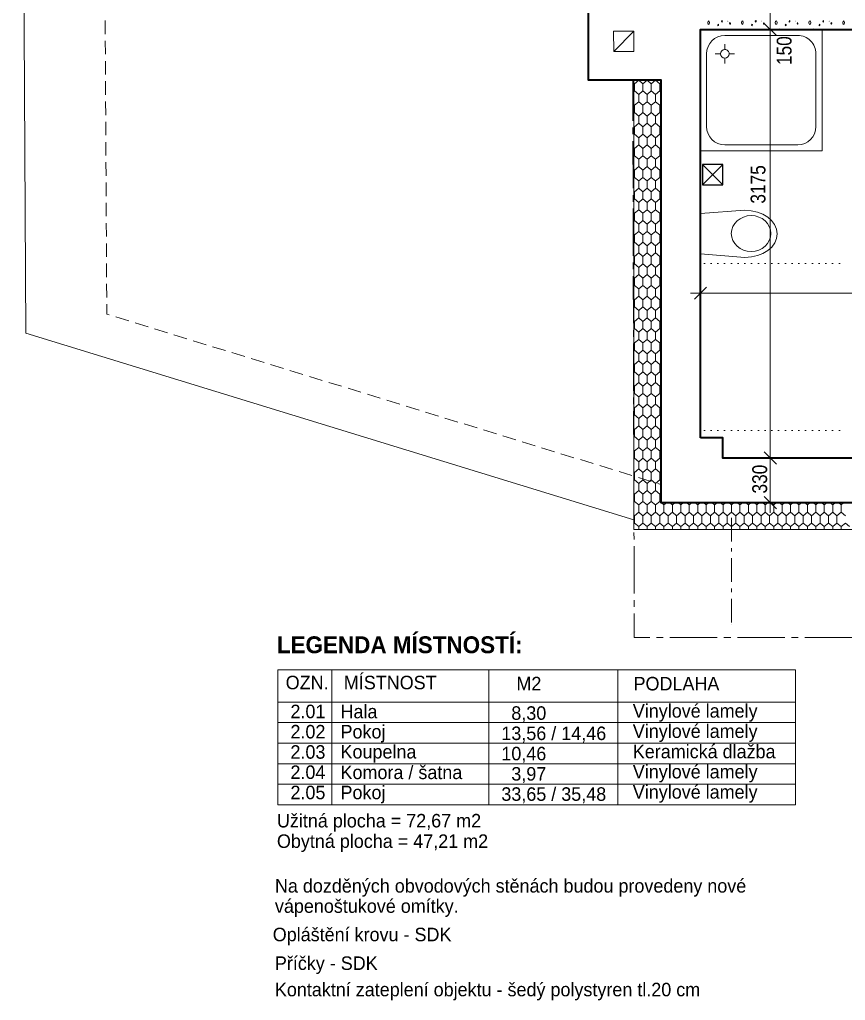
# Model space of a CAD drawing. Header units: millimetres. Extents: x 214.1 to 310.4, y 372.3 to 401.
# Drawn here: x 246.29 to 251.11, y 390.37 to 396.09 of the extents above; entities that cross this region are included whole.
import ezdxf

# ---------------------------------------------------------------- set-up
doc = ezdxf.new("R2010")
doc.units = ezdxf.units.MM
for name, color, linetype in [('PDF1_Hlavni kresba_1', 7, 'Continuous'), ('PDF1_KOMINY', 7, 'Continuous'), ('PDF1_Konstrukce_nad', 7, 'Continuous'), ('PDF1_Krokve', 7, 'Continuous'), ('PDF1_KTZ_zatepleni', 7, 'Continuous'), ('PDF1_Kóty 1$100', 7, 'Continuous'), ('PDF1_Legenda_mistnosti', 7, 'Continuous'), ('PDF1_Obecne06_TLUSTA', 7, 'Continuous'), ('PDF1_Sanita', 7, 'Continuous'), ('PDF1_Sloupky', 7, 'Continuous'), ('PDF1_STŘECHA', 7, 'Continuous'), ('PDF1_Šrafy', 7, 'Continuous')]:
    doc.layers.add(name, color=color, linetype=linetype)
doc.styles.add('PDF Arial', font='')
doc.styles.add('PDF Arial Bold', font='')
doc.styles.get('PDF Arial').set_extended_font_data('Arial')
doc.styles.get('PDF Arial Bold').set_extended_font_data('Arial', bold=True)

msp = doc.modelspace()

# ---------------------------------------------------------------- linework, layer by layer
at = {"layer": 'PDF1_Hlavni kresba_1', "lineweight": 13}
for points in [[(250.0257, 395.7356), (249.6084, 395.7356), (249.6084, 396.1832), (250.0244, 396.1832)], [(246.7919, 396.0023), (246.7914, 396.081)], [(246.7925, 395.8842), (246.7921, 395.9629)], [(246.7931, 395.7661), (246.7927, 395.8448)], [(246.7938, 395.648), (246.7934, 395.7267)], [(250.0328, 393.2698), (250.0328, 395.7356)], [(246.7944, 395.5299), (246.794, 395.6086)], [(246.7951, 395.4118), (246.7946, 395.4905)], [(246.7957, 395.2936), (246.7953, 395.3724)], [(246.7963, 395.1755), (246.7959, 395.2543)], [(246.797, 395.0574), (246.7966, 395.1362)], [(246.7976, 394.9393), (246.7972, 395.0181)], [(246.7983, 394.8212), (246.7978, 394.9)], [(246.7989, 394.7031), (246.7985, 394.7818)], [(246.7996, 394.585), (246.7991, 394.6637)], [(246.8002, 394.4669), (246.7998, 394.5456)], [(246.8007, 394.3688), (246.8004, 394.4275)], [(246.8156, 394.3642), (246.8007, 394.3688), (246.8007, 394.3688)], [(246.8007, 394.3688), (246.8007, 394.3688)], [(246.8533, 394.3526), (246.9285, 394.3295)], [(246.9662, 394.3179), (247.0414, 394.2948)], [(247.0791, 394.2833), (247.1544, 394.2601)], [(247.192, 394.2486), (247.2673, 394.2255)], [(247.3049, 394.2139), (247.3802, 394.1908)], [(247.4178, 394.1792), (247.4931, 394.1561)], [(247.5307, 394.1445), (247.606, 394.1214)], [(247.6436, 394.1099), (247.7189, 394.0867)], [(247.7565, 394.0752), (247.8318, 394.0521)], [(247.8694, 394.0405), (247.9447, 394.0174)], [(247.9823, 394.0058), (248.0576, 393.9827)], [(248.0952, 393.9711), (248.1705, 393.948)], [(248.2081, 393.9364), (248.2834, 393.9133)], [(248.321, 393.9018), (248.3963, 393.8786)], [(248.4339, 393.8671), (248.5092, 393.844)], [(248.5468, 393.8324), (248.6221, 393.8093)], [(248.6597, 393.7977), (248.735, 393.7746)], [(248.7726, 393.763), (248.8479, 393.7399)], [(248.8855, 393.7284), (248.9608, 393.7052)], [(248.9984, 393.6937), (249.0737, 393.6705)], [(249.1113, 393.659), (249.1866, 393.6359)], [(249.2242, 393.6243), (249.2995, 393.6012)], [(249.3372, 393.5896), (249.4124, 393.5665)], [(249.4501, 393.5549), (249.5253, 393.5318)], [(249.563, 393.5203), (249.6382, 393.4971)], [(249.6759, 393.4856), (249.7511, 393.4625)], [(249.7888, 393.4509), (249.864, 393.4278)], [(249.9017, 393.4162), (249.9769, 393.3931)], [(250.0146, 393.3815), (250.0325, 393.376), (250.0325, 393.376)], [(258.9029, 393.2698), (250.0328, 393.2698)]]:
    msp.add_lwpolyline(points, dxfattribs=at)
at = {"layer": 'PDF1_KOMINY', "lineweight": 13}
msp.add_lwpolyline([(249.8756, 395.9005), (249.7575, 395.9002), (249.7575, 395.9002), (249.7572, 396.0183), (249.7572, 396.0183), (249.7572, 396.0183), (249.8753, 396.0186), (249.8753, 396.0186)], close=True, dxfattribs=at)
msp.add_lwpolyline([(249.7575, 395.9002), (249.7575, 395.9002), (249.8753, 396.0186)], dxfattribs=at)
at = {"layer": 'PDF1_Konstrukce_nad', "lineweight": 13}
for points in [[(250.264, 394.6636), (250.264, 394.6636)], [(250.2826, 394.6636), (250.2905, 394.6636)], [(250.322, 394.6636), (250.3298, 394.6636)], [(250.3613, 394.6636), (250.3692, 394.6636)], [(250.4007, 394.6636), (250.4086, 394.6636)], [(250.4401, 394.6636), (250.4479, 394.6636)], [(250.4794, 394.6636), (250.4873, 394.6636)], [(250.5188, 394.6636), (250.5267, 394.6636)], [(250.5582, 394.6636), (250.566, 394.6636)], [(250.5975, 394.6636), (250.6054, 394.6636)], [(250.6369, 394.6636), (250.6448, 394.6636)], [(250.6763, 394.6636), (250.6842, 394.6636)], [(250.7157, 394.6636), (250.7235, 394.6636)], [(250.755, 394.6636), (250.7629, 394.6636)], [(250.7944, 394.6636), (250.8023, 394.6636)], [(250.8338, 394.6636), (250.8416, 394.6636)], [(250.8731, 394.6636), (250.881, 394.6636)], [(250.9125, 394.6636), (250.9204, 394.6636)], [(250.9519, 394.6636), (250.9597, 394.6636)], [(250.9912, 394.6636), (250.9991, 394.6636)], [(251.0306, 394.6636), (251.0385, 394.6636)], [(251.07, 394.6636), (251.0779, 394.6636)], [(250.264, 393.6907), (250.264, 393.6907)], [(250.2826, 393.6907), (250.2905, 393.6907)], [(250.322, 393.6907), (250.3298, 393.6907)], [(250.3613, 393.6907), (250.3692, 393.6907)], [(250.4007, 393.6907), (250.4086, 393.6907)], [(250.4401, 393.6907), (250.4479, 393.6907)], [(250.4794, 393.6907), (250.4873, 393.6907)], [(250.5188, 393.6907), (250.5267, 393.6907)], [(250.5582, 393.6907), (250.566, 393.6907)], [(250.5975, 393.6907), (250.6054, 393.6907)], [(250.6369, 393.6907), (250.6448, 393.6907)], [(250.6763, 393.6907), (250.6842, 393.6907)], [(250.7157, 393.6907), (250.7235, 393.6907)], [(250.755, 393.6907), (250.7629, 393.6907)], [(250.7944, 393.6907), (250.8023, 393.6907)], [(250.8338, 393.6907), (250.8416, 393.6907)], [(250.8731, 393.6907), (250.881, 393.6907)], [(250.9125, 393.6907), (250.9204, 393.6907)], [(250.9519, 393.6907), (250.9597, 393.6907)], [(250.9912, 393.6907), (250.9991, 393.6907)], [(251.0306, 393.6907), (251.0385, 393.6907)], [(251.07, 393.6907), (251.0779, 393.6907)]]:
    msp.add_lwpolyline(points, dxfattribs=at)
at = {"layer": 'PDF1_Krokve', "lineweight": 13}
for points in [[(250.4443, 393.2698), (250.4443, 393.2698)], [(250.4443, 393.2209), (250.4443, 393.2406)], [(250.4443, 393.0438), (250.4443, 393.1815)], [(250.4443, 392.9847), (250.4443, 393.0044)], [(250.4443, 392.8075), (250.4443, 392.9453)], [(250.4443, 392.7485), (250.4443, 392.7682)], [(250.4443, 392.5713), (250.4443, 392.7091)], [(250.4443, 392.5611), (250.4443, 392.5611)]]:
    msp.add_lwpolyline(points, dxfattribs=at)
at = {"layer": 'PDF1_KTZ_zatepleni', "lineweight": 13}
msp.add_lwpolyline([(249.867, 399.8149), (259.0605, 399.8149), (259.0605, 393.1123), (249.8754, 393.1123), (249.8754, 395.7356)], dxfattribs=at)
at = {"layer": 'PDF1_Kóty 1$100', "lineweight": 13}
for points in [[(250.671, 399.7165), (250.671, 399.6574), (250.671, 399.4105), (250.671, 397.5854), (250.671, 396.6405), (250.671, 396.1474), (250.671, 396.0292), (250.671, 393.5297), (250.671, 393.5072), (250.671, 393.2698), (250.671, 393.2107)], [(250.73, 396.0292), (250.671, 396.0292), (250.6119, 396.0292)], [(250.7064, 395.9938), (250.6355, 396.0647)], [(250.2286, 394.4557), (250.2995, 394.5265)], [(250.264, 394.432), (250.264, 394.4911), (250.264, 394.5501)], [(250.264, 394.4911), (250.205, 394.4911)], [(250.264, 394.4911), (251.4479, 394.4911), (252.9727, 394.4911), (253.0908, 394.4911), (254.7352, 394.4911), (254.8533, 394.4911), (258.6197, 394.4911)], [(250.7064, 393.4943), (250.6355, 393.5652)], [(250.73, 393.5297), (250.671, 393.5297), (250.6119, 393.5297)], [(250.73, 393.2698), (250.671, 393.2698), (250.6119, 393.2698)], [(250.7064, 393.2344), (250.6355, 393.3052)]]:
    msp.add_lwpolyline(points, dxfattribs=at)
at = {"layer": 'PDF1_Legenda_mistnosti', "lineweight": 13}
msp.add_lwpolyline([(250.8173, 391.5081), (250.8173, 392.2955), (247.799, 392.2955), (247.799, 391.5081)], close=True, dxfattribs=at)
for points in [[(248.114, 392.2955), (248.114, 391.5081)], [(249.03, 392.2955), (249.03, 391.5081)], [(249.7817, 392.2955), (249.7817, 391.5081)], [(247.799, 392.1066), (250.8173, 392.1066)], [(247.799, 391.9869), (250.8173, 391.9869)], [(247.799, 391.8672), (250.8173, 391.8672)], [(247.799, 391.7475), (250.8173, 391.7475)], [(247.799, 391.6278), (250.8173, 391.6278)]]:
    msp.add_lwpolyline(points, dxfattribs=at)
at = {"layer": 'PDF1_Obecne06_TLUSTA', "lineweight": 35}
for points in [[(250.2607, 396.6405), (250.0244, 396.6405), (250.0244, 396.1832), (249.6084, 396.1832), (249.6084, 395.7356), (250.0328, 395.7356), (250.0328, 393.2698), (258.903, 393.2698), (258.903, 395.9998), (258.6197, 395.9998), (258.6197, 393.6635), (258.5127, 393.6635), (258.5127, 393.5297), (254.8533, 393.5297), (254.8533, 395.9193), (255.0976, 395.9193), (255.0976, 396.2581), (254.8533, 396.2581), (254.8533, 396.6592), (254.7352, 396.6592)], [(250.264, 396.0292), (250.264, 396.0292), (252.9729, 396.0292), (252.9729, 395.8521)], [(250.264, 393.6477), (250.264, 396.0292)], [(253.0908, 395.1237), (253.0908, 395.3009), (252.9727, 395.3009), (252.9727, 393.5297), (250.3943, 393.5297), (250.3943, 393.6477), (250.264, 393.6477)]]:
    msp.add_lwpolyline(points, dxfattribs=at)
at = {"layer": 'PDF1_Sanita', "lineweight": 13}
msp.add_lwpolyline([(250.9727, 396.0292), (250.264, 396.0292), (250.264, 395.3206), (250.9727, 395.3206)], close=True, dxfattribs=at)
for points in [[(250.831, 395.9938), (250.4058, 395.9938)], [(250.4058, 395.9127), (250.4058, 395.9442)], [(250.2995, 395.8875), (250.2995, 395.4623)], [(250.3806, 395.8875), (250.3491, 395.8875)], [(250.4058, 395.8623), (250.4058, 395.8308)], [(250.431, 395.8875), (250.4624, 395.8875)], [(250.4058, 395.356), (250.831, 395.356)], [(250.5224, 394.6994), (250.2642, 394.7204), (250.2639, 394.9566), (250.5221, 394.975)]]:
    msp.add_lwpolyline(points, dxfattribs=at)
msp.add_lwpolyline([(250.9373, 395.4623), (250.9373, 395.8875, 0.414214), (250.831, 395.9938)], format="xyb", dxfattribs=at)
msp.add_lwpolyline([(250.431, 395.8875, 0.414218), (250.4058, 395.9127, 0.414211), (250.3806, 395.8875, 0.414205), (250.4058, 395.8623, 0.414211)], format="xyb", close=True, dxfattribs=at)
for centre, radius, start, end in [((250.4058, 395.8875), 0.1063, 90, 180), ((250.4058, 395.4623), 0.1063, 180, 270), ((250.831, 395.4623), 0.1063, 270, 359.9998), ((250.5221, 394.8824), 0.0926, 90, 90.3002)]:
    msp.add_arc(centre, radius, start, end, dxfattribs=at)
for points in [[(250.5586, 394.9436), (250.495, 394.9435), (250.4435, 394.8965), (250.4436, 394.8387)], [(250.7112, 394.8375), (250.7111, 394.9136), (250.6264, 394.9752), (250.5221, 394.975)], [(250.6739, 394.839), (250.6738, 394.8968), (250.6222, 394.9436), (250.5586, 394.9436)], [(250.4436, 394.8387), (250.4437, 394.7809), (250.4953, 394.7341), (250.5589, 394.7342)], [(250.5224, 394.6994), (250.6268, 394.6996), (250.7113, 394.7614), (250.7112, 394.8375)], [(250.5589, 394.7342), (250.6225, 394.7343), (250.674, 394.7812), (250.6739, 394.839)]]:
    msp.add_open_spline(points, degree=3, dxfattribs=at)
at = {"layer": 'PDF1_Sloupky', "lineweight": 13}
for points in [[(250.3938, 395.2418), (250.2757, 395.1237)], [(250.3938, 395.1237), (250.2757, 395.2418)]]:
    msp.add_lwpolyline(points, dxfattribs=at)
at = {"layer": 'PDF1_Sloupky', "lineweight": 25}
msp.add_lwpolyline([(250.2757, 395.1237), (250.3938, 395.1237), (250.3938, 395.2418), (250.2757, 395.2418)], close=True, dxfattribs=at)
at = {"layer": 'PDF1_STŘECHA', "lineweight": 13}
for points in [[(249.8756, 393.1689), (246.3289, 394.2584), (246.2924, 400.9799), (250.3876, 400.9195)], [(249.8689, 395.4967), (249.8682, 395.7356), (249.8682, 395.7356)], [(249.8692, 395.4179), (249.869, 395.4573)], [(249.8701, 395.103), (249.8693, 395.3785)], [(249.8703, 395.0242), (249.8702, 395.0636)], [(249.8712, 394.7093), (249.8704, 394.9848)], [(249.8714, 394.6305), (249.8713, 394.6699)], [(249.8723, 394.3156), (249.8715, 394.5911)], [(249.8726, 394.2368), (249.8725, 394.2762)], [(249.8735, 393.9219), (249.8727, 394.1974)], [(249.8737, 393.8431), (249.8736, 393.8825)], [(249.8746, 393.5282), (249.8738, 393.8037)], [(249.8748, 393.4494), (249.8747, 393.4888)], [(249.8757, 393.1345), (249.875, 393.41)], [(249.876, 393.0557), (249.8759, 393.0951)], [(249.8769, 392.7408), (249.8761, 393.0163)], [(249.8771, 392.662), (249.877, 392.7014)], [(249.8776, 392.4824), (249.8776, 392.4824), (249.8772, 392.6227)], [(249.8776, 392.4824), (249.8776, 392.4824), (249.9676, 392.4824)], [(250.007, 392.4824), (250.0464, 392.4824)], [(250.0857, 392.4824), (250.3613, 392.4824)], [(250.4007, 392.4824), (250.4401, 392.4824)], [(250.4794, 392.4824), (250.755, 392.4824)], [(250.7944, 392.4824), (250.8338, 392.4824)], [(250.8731, 392.4824), (251.1487, 392.4824)]]:
    msp.add_lwpolyline(points, dxfattribs=at)
at = {"layer": 'PDF1_Šrafy', "lineweight": 13}
for points in [[(250.3132, 396.0787), (250.3077, 396.0771), (250.3057, 396.0669), (250.3093, 396.0582), (250.3146, 396.0602), (250.3166, 396.0704), (250.3132, 396.0787)], [(250.4386, 396.0665), (250.4359, 396.0692), (250.4337, 396.0649), (250.4351, 396.0594), (250.4382, 396.0602), (250.4386, 396.0665)], [(250.5101, 396.0787), (250.5046, 396.0771), (250.5026, 396.0669), (250.5061, 396.0582), (250.5115, 396.0602), (250.5134, 396.0704), (250.5101, 396.0787)], [(250.5884, 396.0791), (250.5857, 396.0818), (250.5835, 396.0775), (250.5849, 396.072), (250.5878, 396.0728), (250.5884, 396.0791)], [(250.6355, 396.0665), (250.6327, 396.0692), (250.6306, 396.0649), (250.6319, 396.0594), (250.6351, 396.0602), (250.6355, 396.0665)], [(250.7069, 396.0787), (250.7014, 396.0771), (250.6994, 396.0669), (250.703, 396.0582), (250.7083, 396.0602), (250.7103, 396.0704), (250.7069, 396.0787)], [(250.7853, 396.0791), (250.7825, 396.0818), (250.7804, 396.0775), (250.7817, 396.072), (250.7847, 396.0728), (250.7853, 396.0791)], [(250.8323, 396.0665), (250.8296, 396.0692), (250.8274, 396.0649), (250.8288, 396.0594), (250.8319, 396.0602), (250.8323, 396.0665)], [(250.9038, 396.0787), (250.8983, 396.0771), (250.8963, 396.0669), (250.8998, 396.0582), (250.9052, 396.0602), (250.9071, 396.0704), (250.9038, 396.0787)], [(250.9821, 396.0791), (250.9794, 396.0818), (250.9772, 396.0775), (250.9786, 396.072), (250.9815, 396.0728), (250.9821, 396.0791)], [(251.0292, 396.0665), (251.0264, 396.0692), (251.0243, 396.0649), (251.0256, 396.0594), (251.0288, 396.0602), (251.0292, 396.0665)], [(251.1006, 396.0787), (251.0951, 396.0771), (251.0932, 396.0669), (251.0967, 396.0582), (251.102, 396.0602), (251.104, 396.0704), (251.1006, 396.0787)], [(250.3693, 396.0574), (250.3666, 396.0606), (250.3644, 396.0562), (250.3658, 396.0507), (250.3689, 396.0515), (250.3693, 396.0574)], [(250.5662, 396.0574), (250.5634, 396.0606), (250.5613, 396.0562), (250.5626, 396.0507), (250.5658, 396.0515), (250.5662, 396.0574)], [(250.763, 396.0574), (250.7603, 396.0606), (250.7581, 396.0562), (250.7595, 396.0507), (250.7626, 396.0515), (250.763, 396.0574)], [(250.9599, 396.0574), (250.9571, 396.0606), (250.955, 396.0562), (250.9563, 396.0507), (250.9595, 396.0515), (250.9599, 396.0574)]]:
    msp.add_lwpolyline(points, close=True, dxfattribs=at)
for points in [[(250.3916, 396.0791), (250.3888, 396.0818), (250.3867, 396.0775), (250.388, 396.072), (250.391, 396.0728)], [(250.391, 396.0728), (250.3916, 396.0791)], [(250.3339, 396.0292), (250.3313, 396.0318), (250.33, 396.0292)], [(250.4575, 396.0292), (250.4573, 396.0295), (250.4572, 396.0292)], [(250.5308, 396.0292), (250.5282, 396.0318), (250.5269, 396.0292)], [(250.6544, 396.0292), (250.6542, 396.0295), (250.6541, 396.0292)], [(250.7276, 396.0292), (250.725, 396.0318), (250.7237, 396.0292)], [(250.8512, 396.0292), (250.851, 396.0295), (250.8509, 396.0292)], [(250.9245, 396.0292), (250.9219, 396.0318), (250.9206, 396.0292)], [(251.0481, 396.0292), (251.0479, 396.0295), (251.0478, 396.0292)], [(249.8754, 395.7154), (249.8786, 395.7127), (249.9032, 395.7336), (249.9032, 395.7356)], [(249.9032, 395.7336), (249.9278, 395.7127)], [(249.9524, 395.7336), (249.9278, 395.7127)], [(249.9524, 395.7356), (249.9524, 395.7336), (249.977, 395.7127), (250.0016, 395.7336), (250.0016, 395.7356)], [(250.0016, 395.7336), (250.0262, 395.7127)], [(249.9278, 395.6706), (249.9032, 395.6497), (249.8786, 395.6706), (249.8754, 395.6679)], [(249.8786, 395.7127), (249.8786, 395.6917)], [(249.8786, 395.6917), (249.8786, 395.6706)], [(249.9278, 395.7127), (249.9278, 395.6917)], [(249.9278, 395.6917), (249.9278, 395.6706)], [(249.9524, 395.6497), (249.9278, 395.6706)], [(250.0328, 395.665), (250.0262, 395.6706), (250.0016, 395.6497), (249.977, 395.6706), (249.9524, 395.6497)], [(249.977, 395.7127), (249.977, 395.6917)], [(249.977, 395.6917), (249.977, 395.6706)], [(250.0328, 395.7183), (250.0262, 395.7127), (250.0262, 395.6917)], [(250.0262, 395.6917), (250.0262, 395.6706)], [(249.8754, 395.5895), (249.8786, 395.5867), (249.9032, 395.6076), (249.9032, 395.6497)], [(249.9524, 395.6497), (249.9524, 395.6076), (249.977, 395.5867), (250.0016, 395.6076), (250.0016, 395.6497)], [(249.8786, 395.5867), (249.8786, 395.5657)], [(249.8786, 395.5657), (249.8786, 395.5446)], [(249.9032, 395.6076), (249.9278, 395.5867)], [(249.9524, 395.6076), (249.9278, 395.5867)], [(249.9278, 395.5867), (249.9278, 395.5657)], [(249.9278, 395.5657), (249.9278, 395.5446)], [(249.977, 395.5867), (249.977, 395.5657)], [(249.977, 395.5657), (249.977, 395.5446)], [(250.0016, 395.6076), (250.0262, 395.5867)], [(250.0328, 395.5923), (250.0262, 395.5867), (250.0262, 395.5657)], [(250.0262, 395.5657), (250.0262, 395.5446)], [(249.9278, 395.5446), (249.9032, 395.5237), (249.8786, 395.5446), (249.8754, 395.5419)], [(249.8754, 395.4635), (249.8786, 395.4607), (249.9032, 395.4817), (249.9032, 395.5237)], [(249.9524, 395.5237), (249.9278, 395.5446)], [(250.0328, 395.539), (250.0262, 395.5446), (250.0016, 395.5237), (249.977, 395.5446), (249.9524, 395.5237)], [(249.9524, 395.5237), (249.9524, 395.4817), (249.977, 395.4607), (250.0016, 395.4817), (250.0016, 395.5237)], [(249.8786, 395.4607), (249.8786, 395.4397)], [(249.8786, 395.4397), (249.8786, 395.4187)], [(249.9032, 395.4817), (249.9278, 395.4607)], [(249.9524, 395.4817), (249.9278, 395.4607)], [(249.9278, 395.4607), (249.9278, 395.4397)], [(249.9278, 395.4397), (249.9278, 395.4187)], [(249.977, 395.4607), (249.977, 395.4397)], [(249.977, 395.4397), (249.977, 395.4187)], [(250.0016, 395.4817), (250.0262, 395.4607)], [(250.0328, 395.4664), (250.0262, 395.4607)], [(250.0262, 395.4607), (250.0262, 395.4397)], [(250.0262, 395.4397), (250.0262, 395.4187)], [(249.9278, 395.4187), (249.9032, 395.3977), (249.8786, 395.4187), (249.8754, 395.4159)], [(249.8754, 395.3375), (249.8786, 395.3348), (249.9032, 395.3557), (249.9032, 395.3977)], [(249.9524, 395.3977), (249.9278, 395.4187)], [(250.0328, 395.413), (250.0262, 395.4187), (250.0016, 395.3977), (249.977, 395.4187), (249.9524, 395.3977)], [(249.9524, 395.3977), (249.9524, 395.3557), (249.977, 395.3348), (250.0016, 395.3557), (250.0016, 395.3977)], [(249.8786, 395.3348), (249.8786, 395.3137)], [(249.9032, 395.3557), (249.9278, 395.3348)], [(249.9524, 395.3557), (249.9278, 395.3348)], [(249.9278, 395.3348), (249.9278, 395.3137)], [(249.977, 395.3348), (249.977, 395.3137)], [(250.0016, 395.3557), (250.0262, 395.3348)], [(250.0328, 395.3404), (250.0262, 395.3348)], [(250.0262, 395.3348), (250.0262, 395.3137)], [(249.9032, 395.2718), (249.8786, 395.2927), (249.8754, 395.2899)], [(249.8754, 395.2115), (249.8786, 395.2088), (249.9032, 395.2297), (249.9032, 395.2718)], [(249.8786, 395.3137), (249.8786, 395.2927)], [(249.9032, 395.2718), (249.9278, 395.2927)], [(249.9278, 395.3137), (249.9278, 395.2927)], [(249.9524, 395.2718), (249.9278, 395.2927)], [(250.0016, 395.2718), (249.977, 395.2927), (249.9524, 395.2718)], [(249.9524, 395.2718), (249.9524, 395.2297), (249.977, 395.2088), (250.0016, 395.2297), (250.0016, 395.2718)], [(249.977, 395.3137), (249.977, 395.2927)], [(250.0328, 395.2871), (250.0262, 395.2927), (250.0016, 395.2718)], [(250.0262, 395.3137), (250.0262, 395.2927)], [(249.8786, 395.2088), (249.8786, 395.1877)], [(249.9032, 395.2297), (249.9278, 395.2088)], [(249.9524, 395.2297), (249.9278, 395.2088)], [(249.9278, 395.2088), (249.9278, 395.1877)], [(249.977, 395.2088), (249.977, 395.1877)], [(250.0016, 395.2297), (250.0262, 395.2088)], [(250.0328, 395.2144), (250.0262, 395.2088)], [(250.0262, 395.2088), (250.0262, 395.1877)], [(249.9032, 395.1458), (249.8786, 395.1667), (249.8754, 395.1639)], [(249.8786, 395.1877), (249.8786, 395.1667)], [(249.9032, 395.1458), (249.9278, 395.1667)], [(249.9278, 395.1877), (249.9278, 395.1667)], [(249.9524, 395.1458), (249.9278, 395.1667)], [(250.0016, 395.1458), (249.977, 395.1667), (249.9524, 395.1458)], [(249.977, 395.1877), (249.977, 395.1667)], [(250.0328, 395.1611), (250.0262, 395.1667), (250.0016, 395.1458)], [(250.0262, 395.1877), (250.0262, 395.1667)], [(249.8754, 395.0855), (249.8786, 395.0828), (249.9032, 395.1037), (249.9032, 395.1458)], [(249.9032, 395.1037), (249.9278, 395.0828)], [(249.9524, 395.1037), (249.9278, 395.0828)], [(249.9524, 395.1458), (249.9524, 395.1037), (249.977, 395.0828), (250.0016, 395.1037), (250.0016, 395.1458)], [(250.0016, 395.1037), (250.0262, 395.0828)], [(249.9032, 395.0198), (249.8786, 395.0407), (249.8754, 395.038)], [(249.8786, 395.0828), (249.8786, 395.0617)], [(249.8786, 395.0617), (249.8786, 395.0407)], [(249.9032, 395.0198), (249.9278, 395.0407)], [(249.9278, 395.0828), (249.9278, 395.0617)], [(249.9278, 395.0617), (249.9278, 395.0407)], [(249.9524, 395.0198), (249.9278, 395.0407)], [(250.0016, 395.0198), (249.977, 395.0407), (249.9524, 395.0198)], [(249.977, 395.0828), (249.977, 395.0617)], [(249.977, 395.0617), (249.977, 395.0407)], [(250.0016, 395.0198), (250.0262, 395.0407)], [(250.0328, 395.0884), (250.0262, 395.0828)], [(250.0262, 395.0828), (250.0262, 395.0617)], [(250.0262, 395.0617), (250.0262, 395.0407)], [(250.0328, 395.0351), (250.0262, 395.0407)], [(249.8754, 394.9595), (249.8786, 394.9568), (249.9032, 394.9777), (249.9032, 395.0198)], [(249.9524, 395.0198), (249.9524, 394.9777), (249.977, 394.9568), (250.0016, 394.9777), (250.0016, 395.0198)], [(249.8786, 394.9568), (249.8786, 394.9358)], [(249.8786, 394.9358), (249.8786, 394.9147)], [(249.9032, 394.9777), (249.9278, 394.9568)], [(249.9524, 394.9777), (249.9278, 394.9568)], [(249.9278, 394.9568), (249.9278, 394.9358)], [(249.9524, 394.8938), (249.9278, 394.9147), (249.9278, 394.9358)], [(249.977, 394.9568), (249.977, 394.9358)], [(249.977, 394.9358), (249.977, 394.9147)], [(250.0016, 394.9777), (250.0262, 394.9568)], [(250.0328, 394.9624), (250.0262, 394.9568)], [(250.0262, 394.9568), (250.0262, 394.9358)], [(250.0262, 394.9358), (250.0262, 394.9147)], [(249.9032, 394.8938), (249.8786, 394.9147), (249.8754, 394.912)], [(249.8754, 394.8336), (249.8786, 394.8308), (249.9032, 394.8517), (249.9032, 394.8938)], [(249.9032, 394.8938), (249.9278, 394.9147)], [(250.0016, 394.8938), (250.0016, 394.8517), (249.977, 394.8308), (249.9524, 394.8517), (249.9278, 394.8308)], [(250.0016, 394.8938), (249.977, 394.9147), (249.9524, 394.8938)], [(249.9524, 394.8938), (249.9524, 394.8517)], [(250.0016, 394.8938), (250.0262, 394.9147)], [(250.0328, 394.9091), (250.0262, 394.9147)], [(249.8786, 394.8308), (249.8786, 394.8098)], [(249.8786, 394.8098), (249.8786, 394.7887)], [(249.9032, 394.8517), (249.9278, 394.8308)], [(249.9278, 394.8308), (249.9278, 394.8098)], [(249.9278, 394.8098), (249.9278, 394.7887)], [(249.977, 394.8308), (249.977, 394.8098)], [(249.977, 394.8098), (249.977, 394.7887)], [(250.0016, 394.8517), (250.0262, 394.8308)], [(250.0328, 394.8364), (250.0262, 394.8308)], [(250.0262, 394.8308), (250.0262, 394.8098)], [(250.0262, 394.8098), (250.0262, 394.7887)], [(249.9032, 394.7678), (249.8786, 394.7887), (249.8754, 394.786)], [(249.8754, 394.7076), (249.8786, 394.7048), (249.9032, 394.7257), (249.9032, 394.7678)], [(249.9032, 394.7678), (249.9278, 394.7887)], [(249.9524, 394.7678), (249.9278, 394.7887)], [(250.0016, 394.7678), (249.977, 394.7887), (249.9524, 394.7678)], [(249.9524, 394.7678), (249.9524, 394.7257), (249.977, 394.7048), (250.0016, 394.7257), (250.0016, 394.7678)], [(250.0016, 394.7678), (250.0262, 394.7887)], [(250.0328, 394.7831), (250.0262, 394.7887)], [(249.8786, 394.7048), (249.8786, 394.6838)], [(249.9032, 394.7257), (249.9278, 394.7048)], [(249.9524, 394.7257), (249.9278, 394.7048)], [(249.9278, 394.7048), (249.9278, 394.6838)], [(249.977, 394.7048), (249.977, 394.6838)], [(250.0016, 394.7257), (250.0262, 394.7048)], [(250.0328, 394.7105), (250.0262, 394.7048)], [(250.0262, 394.7048), (250.0262, 394.6838)], [(249.9032, 394.6418), (249.8786, 394.6628), (249.8754, 394.66)], [(249.8754, 394.5816), (249.8786, 394.5788), (249.9032, 394.5998), (249.9032, 394.6418)], [(249.8786, 394.6838), (249.8786, 394.6628)], [(249.9032, 394.6418), (249.9278, 394.6628)], [(249.9278, 394.6838), (249.9278, 394.6628)], [(249.9524, 394.6418), (249.9278, 394.6628)], [(250.0016, 394.6418), (249.977, 394.6628), (249.9524, 394.6418)], [(249.9524, 394.6418), (249.9524, 394.5998), (249.977, 394.5788), (250.0016, 394.5998), (250.0016, 394.6418)], [(249.977, 394.6838), (249.977, 394.6628)], [(250.0016, 394.6418), (250.0262, 394.6628)], [(250.0262, 394.6838), (250.0262, 394.6628)], [(250.0328, 394.6571), (250.0262, 394.6628)], [(249.9032, 394.5998), (249.9278, 394.5788)], [(249.9524, 394.5998), (249.9278, 394.5788)], [(250.0016, 394.5998), (250.0262, 394.5788)], [(250.0328, 394.5845), (250.0262, 394.5788)], [(249.9032, 394.5159), (249.8786, 394.5368), (249.8754, 394.534)], [(249.8786, 394.5788), (249.8786, 394.5578)], [(249.8786, 394.5578), (249.8786, 394.5368)], [(249.9032, 394.5159), (249.9278, 394.5368)], [(249.9278, 394.5788), (249.9278, 394.5578)], [(249.9278, 394.5578), (249.9278, 394.5368)], [(249.9524, 394.5159), (249.9278, 394.5368)], [(250.0016, 394.5159), (249.977, 394.5368), (249.9524, 394.5159)], [(249.977, 394.5788), (249.977, 394.5578)], [(249.977, 394.5578), (249.977, 394.5368)], [(250.0016, 394.5159), (250.0262, 394.5368)], [(250.0262, 394.5788), (250.0262, 394.5578)], [(250.0262, 394.5578), (250.0262, 394.5368)], [(250.0328, 394.5311), (250.0262, 394.5368)], [(249.8754, 394.4556), (249.8786, 394.4529), (249.9032, 394.4738), (249.9032, 394.5159)], [(249.9032, 394.4738), (249.9278, 394.4529)], [(249.9524, 394.4738), (249.9278, 394.4529), (249.9278, 394.4318)], [(249.9524, 394.5159), (249.9524, 394.4738), (249.977, 394.4529), (250.0016, 394.4738), (250.0016, 394.5159)], [(250.0016, 394.4738), (250.0262, 394.4529)], [(249.9278, 394.4108), (249.9032, 394.3899), (249.8786, 394.4108), (249.8754, 394.408)], [(249.8786, 394.4529), (249.8786, 394.4318)], [(249.8786, 394.4318), (249.8786, 394.4108)], [(249.9524, 394.3899), (249.9278, 394.4108), (249.9278, 394.4318)], [(250.0262, 394.4108), (250.0016, 394.3899), (249.977, 394.4108), (249.9524, 394.3899)], [(249.977, 394.4529), (249.977, 394.4318)], [(249.977, 394.4318), (249.977, 394.4108)], [(250.0328, 394.4585), (250.0262, 394.4529), (250.0262, 394.4318)], [(250.0262, 394.4318), (250.0262, 394.4108)], [(250.0328, 394.4052), (250.0262, 394.4108)], [(249.8754, 394.3296), (249.8786, 394.3269), (249.9032, 394.3478), (249.9032, 394.3899)], [(249.9524, 394.3899), (249.9524, 394.3478), (249.977, 394.3269), (250.0016, 394.3478), (250.0016, 394.3899)], [(249.8786, 394.3269), (249.8786, 394.3058)], [(249.8786, 394.3058), (249.8786, 394.2848)], [(249.9524, 394.3478), (249.9278, 394.3269), (249.9032, 394.3478)], [(249.9278, 394.3269), (249.9278, 394.3058)], [(249.9524, 394.2639), (249.9278, 394.2848), (249.9278, 394.3058)], [(249.977, 394.3269), (249.977, 394.3058)], [(249.977, 394.3058), (249.977, 394.2848)], [(250.0328, 394.3325), (250.0262, 394.3269), (250.0016, 394.3478)], [(250.0262, 394.3269), (250.0262, 394.3058)], [(250.0262, 394.3058), (250.0262, 394.2848)], [(249.9278, 394.2848), (249.9032, 394.2639), (249.8786, 394.2848), (249.8754, 394.2821)], [(249.8754, 394.2036), (249.8786, 394.2009), (249.9032, 394.2218), (249.9032, 394.2639)], [(250.0262, 394.2848), (250.0016, 394.2639), (249.977, 394.2848), (249.9524, 394.2639)], [(249.9524, 394.2639), (249.9524, 394.2218), (249.977, 394.2009), (250.0016, 394.2218), (250.0016, 394.2639)], [(250.0328, 394.2792), (250.0262, 394.2848)], [(249.8786, 394.2009), (249.8786, 394.1799)], [(249.8786, 394.1799), (249.8786, 394.1588)], [(249.9524, 394.2218), (249.9278, 394.2009), (249.9032, 394.2218)], [(249.9278, 394.2009), (249.9278, 394.1799)], [(249.9524, 394.1379), (249.9278, 394.1588), (249.9278, 394.1799)], [(249.977, 394.2009), (249.977, 394.1799)], [(249.977, 394.1799), (249.977, 394.1588)], [(250.0328, 394.2065), (250.0262, 394.2009), (250.0016, 394.2218)], [(250.0262, 394.2009), (250.0262, 394.1799)], [(250.0262, 394.1799), (250.0262, 394.1588)], [(249.9278, 394.1588), (249.9032, 394.1379), (249.8786, 394.1588), (249.8754, 394.1561)], [(249.8754, 394.0777), (249.8786, 394.0749), (249.9032, 394.0958), (249.9032, 394.1379)], [(250.0262, 394.1588), (250.0016, 394.1379), (249.977, 394.1588), (249.9524, 394.1379)], [(249.9524, 394.1379), (249.9524, 394.0958), (249.977, 394.0749), (250.0016, 394.0958), (250.0016, 394.1379)], [(250.0328, 394.1532), (250.0262, 394.1588)], [(249.8786, 394.0749), (249.8786, 394.0539)], [(249.9032, 394.0958), (249.9278, 394.0749)], [(249.9524, 394.0958), (249.9278, 394.0749)], [(249.9278, 394.0749), (249.9278, 394.0539)], [(249.977, 394.0749), (249.977, 394.0539)], [(250.0016, 394.0958), (250.0262, 394.0749)], [(250.0328, 394.0805), (250.0262, 394.0749)], [(250.0262, 394.0749), (250.0262, 394.0539)], [(249.9278, 394.0328), (249.9032, 394.0119), (249.8786, 394.0328), (249.8754, 394.0301)], [(249.8754, 393.9517), (249.8786, 393.9489), (249.9032, 393.9698), (249.9032, 394.0119)], [(249.8786, 394.0539), (249.8786, 394.0328)], [(249.9278, 394.0539), (249.9278, 394.0328)], [(249.9524, 394.0119), (249.9278, 394.0328)], [(250.0262, 394.0328), (250.0016, 394.0119), (249.977, 394.0328), (249.9524, 394.0119)], [(249.9524, 394.0119), (249.9524, 393.9698), (249.977, 393.9489), (250.0016, 393.9698), (250.0016, 394.0119)], [(249.977, 394.0539), (249.977, 394.0328)], [(250.0262, 394.0539), (250.0262, 394.0328)], [(250.0328, 394.0272), (250.0262, 394.0328)], [(249.9032, 393.9698), (249.9278, 393.9489)], [(249.9524, 393.9698), (249.9278, 393.9489)], [(250.0016, 393.9698), (250.0262, 393.9489)], [(250.0328, 393.9546), (250.0262, 393.9489)], [(249.9278, 393.9279), (249.9278, 393.9068), (249.9032, 393.8859), (249.8786, 393.9068), (249.8754, 393.9041)], [(249.8786, 393.9489), (249.8786, 393.9279)], [(249.8786, 393.9279), (249.8786, 393.9068)], [(249.9278, 393.9489), (249.9278, 393.9279)], [(249.9524, 393.8859), (249.9278, 393.9068)], [(250.0262, 393.9279), (250.0262, 393.9068), (250.0016, 393.8859), (249.977, 393.9068), (249.9524, 393.8859)], [(249.977, 393.9489), (249.977, 393.9279)], [(249.977, 393.9279), (249.977, 393.9068)], [(250.0262, 393.9489), (250.0262, 393.9279)], [(250.0328, 393.9012), (250.0262, 393.9068)], [(249.8754, 393.8257), (249.8786, 393.8229), (249.9032, 393.8439), (249.9032, 393.8859)], [(249.9032, 393.8439), (249.9278, 393.8229)], [(249.9524, 393.8439), (249.9278, 393.8229)], [(249.9524, 393.8859), (249.9524, 393.8439), (249.977, 393.8229), (250.0016, 393.8439), (250.0016, 393.8859)], [(250.0016, 393.8439), (250.0262, 393.8229)], [(249.9278, 393.7809), (249.9032, 393.76), (249.8786, 393.7809), (249.8754, 393.7781)], [(249.8786, 393.8229), (249.8786, 393.8019)], [(249.8786, 393.8019), (249.8786, 393.7809)], [(249.9278, 393.8229), (249.9278, 393.8019)], [(249.9278, 393.8019), (249.9278, 393.7809)], [(249.9524, 393.76), (249.9278, 393.7809)], [(250.0262, 393.7809), (250.0016, 393.76), (249.977, 393.7809), (249.9524, 393.76)], [(249.977, 393.8229), (249.977, 393.8019)], [(249.977, 393.8019), (249.977, 393.7809)], [(250.0328, 393.8286), (250.0262, 393.8229)], [(250.0262, 393.8229), (250.0262, 393.8019)], [(250.0262, 393.8019), (250.0262, 393.7809)], [(250.0328, 393.7752), (250.0262, 393.7809)], [(249.8754, 393.6997), (249.8786, 393.697), (249.9032, 393.7179), (249.9032, 393.76)], [(249.9524, 393.76), (249.9524, 393.7179), (249.977, 393.697), (250.0016, 393.7179), (250.0016, 393.76)], [(249.8754, 393.5737), (249.8786, 393.571), (249.9032, 393.5919), (249.9032, 393.634), (249.9278, 393.6549), (249.9278, 393.6759)], [(249.8786, 393.697), (249.8786, 393.6759)], [(249.8786, 393.6759), (249.8786, 393.6549)], [(249.9032, 393.7179), (249.9278, 393.697)], [(249.9524, 393.7179), (249.9278, 393.697)], [(249.9278, 393.697), (249.9278, 393.6759)], [(249.977, 393.697), (249.977, 393.6759)], [(249.977, 393.6759), (249.977, 393.6549)], [(250.0016, 393.7179), (250.0262, 393.697)], [(250.0016, 393.634), (250.0262, 393.6549), (250.0262, 393.6759)], [(250.0328, 393.7026), (250.0262, 393.697)], [(250.0262, 393.697), (250.0262, 393.6759)], [(249.9032, 393.634), (249.8786, 393.6549), (249.8754, 393.6521)], [(249.9524, 393.634), (249.9278, 393.6549)], [(250.0016, 393.634), (249.977, 393.6549), (249.9524, 393.634)], [(249.9524, 393.634), (249.9524, 393.5919)], [(249.9524, 393.5919), (249.977, 393.571), (250.0016, 393.5919), (250.0016, 393.634)], [(250.0328, 393.6493), (250.0262, 393.6549)], [(249.8786, 393.571), (249.8786, 393.5499)], [(249.8786, 393.5499), (249.8786, 393.5289)], [(249.9032, 393.5919), (249.9278, 393.571)], [(249.9524, 393.5919), (249.9278, 393.571)], [(249.9278, 393.571), (249.9278, 393.5499)], [(249.9278, 393.5499), (249.9278, 393.5289)], [(249.977, 393.571), (249.977, 393.5499)], [(249.977, 393.5499), (249.977, 393.5289)], [(250.0016, 393.5919), (250.0262, 393.571)], [(250.0328, 393.5766), (250.0262, 393.571)], [(250.0262, 393.571), (250.0262, 393.5499)], [(250.0262, 393.5499), (250.0262, 393.5289)], [(249.9032, 393.508), (249.8786, 393.5289), (249.8754, 393.5262)], [(249.8754, 393.4477), (249.8786, 393.445), (249.9032, 393.4659), (249.9032, 393.508), (249.9278, 393.5289)], [(249.9524, 393.508), (249.9278, 393.5289)], [(250.0016, 393.508), (249.977, 393.5289), (249.9524, 393.508)], [(249.9524, 393.508), (249.9524, 393.4659), (249.977, 393.445), (250.0016, 393.4659), (250.0016, 393.508), (250.0262, 393.5289)], [(250.0328, 393.5233), (250.0262, 393.5289)], [(249.8786, 393.445), (249.8786, 393.424)], [(249.9032, 393.4659), (249.9278, 393.445)], [(249.9524, 393.4659), (249.9278, 393.445)], [(249.9278, 393.445), (249.9278, 393.424)], [(249.977, 393.445), (249.977, 393.424)], [(250.0016, 393.4659), (250.0262, 393.445)], [(250.0328, 393.4506), (250.0262, 393.445)], [(250.0262, 393.445), (250.0262, 393.424)], [(249.9032, 393.382), (249.8786, 393.4029), (249.8754, 393.4002)], [(249.8754, 393.3217), (249.8786, 393.319), (249.9032, 393.3399), (249.9032, 393.382)], [(249.8786, 393.424), (249.8786, 393.4029)], [(249.9032, 393.382), (249.9278, 393.4029)], [(249.9278, 393.424), (249.9278, 393.4029)], [(249.9524, 393.382), (249.9278, 393.4029)], [(250.0016, 393.382), (249.977, 393.4029), (249.9524, 393.382)], [(249.9524, 393.382), (249.9524, 393.3399), (249.977, 393.319), (250.0016, 393.3399), (250.0016, 393.382), (250.0262, 393.4029)], [(249.977, 393.424), (249.977, 393.4029)], [(250.0262, 393.424), (250.0262, 393.4029)], [(250.0328, 393.3973), (250.0262, 393.4029)], [(249.9032, 393.3399), (249.9278, 393.319)], [(249.9524, 393.3399), (249.9278, 393.319)], [(250.0016, 393.3399), (250.0262, 393.319)], [(250.0328, 393.3246), (250.0262, 393.319)], [(249.9278, 393.2769), (249.9032, 393.256), (249.8786, 393.2769), (249.8754, 393.2742)], [(249.8786, 393.319), (249.8786, 393.298)], [(249.8786, 393.298), (249.8786, 393.2769)], [(249.9278, 393.319), (249.9278, 393.298)], [(249.9278, 393.298), (249.9278, 393.2769)], [(249.9524, 393.256), (249.9278, 393.2769)], [(250.0262, 393.2769), (250.0016, 393.256), (249.977, 393.2769), (249.9524, 393.256)], [(249.977, 393.319), (249.977, 393.298)], [(249.977, 393.298), (249.977, 393.2769)], [(250.0262, 393.319), (250.0262, 393.298)], [(250.0262, 393.298), (250.0262, 393.2769)], [(250.0328, 393.2713), (250.0262, 393.2769)], [(250.0508, 393.256), (250.0346, 393.2698)], [(250.067, 393.2698), (250.0508, 393.256)], [(250.1163, 393.2698), (250.1, 393.256), (250.0838, 393.2698)], [(250.1493, 393.256), (250.133, 393.2698)], [(250.1655, 393.2698), (250.1493, 393.256)], [(250.1985, 393.256), (250.1823, 393.2698)], [(250.1985, 393.256), (250.2147, 393.2698)], [(250.2477, 393.256), (250.2315, 393.2698)], [(250.2639, 393.2698), (250.2477, 393.256)], [(250.2969, 393.256), (250.2807, 393.2698)], [(250.2969, 393.256), (250.3131, 393.2698)], [(250.3623, 393.2698), (250.3461, 393.256), (250.3299, 393.2698)], [(250.3953, 393.256), (250.3791, 393.2698)], [(250.3953, 393.256), (250.4115, 393.2698)], [(250.4445, 393.256), (250.4283, 393.2698)], [(250.4607, 393.2698), (250.4445, 393.256)], [(250.4937, 393.256), (250.4775, 393.2698)], [(250.4937, 393.256), (250.51, 393.2698)], [(250.543, 393.256), (250.5267, 393.2698)], [(250.5592, 393.2698), (250.543, 393.256)], [(250.5922, 393.256), (250.576, 393.2698)], [(250.5922, 393.256), (250.6084, 393.2698)], [(250.6414, 393.256), (250.6252, 393.2698)], [(250.6576, 393.2698), (250.6414, 393.256)], [(250.7068, 393.2698), (250.6906, 393.256), (250.6744, 393.2698)], [(250.7398, 393.256), (250.7236, 393.2698)], [(250.756, 393.2698), (250.7398, 393.256)], [(250.789, 393.256), (250.7728, 393.2698)], [(250.789, 393.256), (250.8052, 393.2698)], [(250.8382, 393.256), (250.822, 393.2698)], [(250.8544, 393.2698), (250.8382, 393.256)], [(250.8874, 393.256), (250.8712, 393.2698)], [(250.8874, 393.256), (250.9037, 393.2698)], [(250.9367, 393.256), (250.9204, 393.2698)], [(250.9529, 393.2698), (250.9367, 393.256)], [(250.9859, 393.256), (250.9697, 393.2698)], [(250.9859, 393.256), (251.0021, 393.2698)], [(251.0351, 393.256), (251.0189, 393.2698)], [(251.0513, 393.2698), (251.0351, 393.256)], [(251.0843, 393.256), (251.0681, 393.2698)], [(251.0843, 393.256), (251.1005, 393.2698)], [(249.8754, 393.1958), (249.8786, 393.193), (249.9032, 393.2139), (249.9032, 393.256)], [(249.9032, 393.2139), (249.9278, 393.193)], [(249.9524, 393.2139), (249.9278, 393.193), (249.9278, 393.172), (249.9278, 393.1509)], [(249.9524, 393.256), (249.9524, 393.2139), (249.977, 393.193), (250.0016, 393.2139), (250.0016, 393.256)], [(250.0508, 393.2139), (250.0262, 393.193), (250.0016, 393.2139)], [(250.0508, 393.256), (250.0508, 393.2139), (250.0754, 393.193)], [(250.1, 393.256), (250.1, 393.2139), (250.0754, 393.193), (250.0754, 393.172)], [(250.1493, 393.2139), (250.1246, 393.193), (250.1, 393.2139)], [(250.1493, 393.256), (250.1493, 393.2139), (250.1739, 393.193), (250.1985, 393.2139), (250.1985, 393.256)], [(250.1985, 393.2139), (250.2231, 393.193)], [(250.2477, 393.2139), (250.2231, 393.193)], [(250.2477, 393.256), (250.2477, 393.2139), (250.2723, 393.193), (250.2969, 393.2139), (250.2969, 393.256)], [(250.3461, 393.2139), (250.3215, 393.193), (250.2969, 393.2139)], [(250.3461, 393.256), (250.3461, 393.2139), (250.3707, 393.193), (250.3953, 393.2139), (250.3953, 393.256)], [(250.3953, 393.2139), (250.4199, 393.193)], [(250.4445, 393.2139), (250.4199, 393.193), (250.4199, 393.172)], [(250.4445, 393.256), (250.4445, 393.2139), (250.4691, 393.193), (250.4937, 393.2139), (250.4937, 393.256)], [(250.543, 393.2139), (250.5183, 393.193), (250.4937, 393.2139)], [(250.543, 393.256), (250.543, 393.2139), (250.5676, 393.193), (250.5922, 393.2139), (250.5922, 393.256)], [(250.6414, 393.2139), (250.6168, 393.193), (250.5922, 393.2139)], [(250.6414, 393.256), (250.6414, 393.2139), (250.666, 393.193), (250.6906, 393.2139), (250.6906, 393.256)], [(250.7398, 393.2139), (250.7152, 393.193), (250.6906, 393.2139)], [(250.7398, 393.256), (250.7398, 393.2139), (250.7644, 393.193), (250.789, 393.2139), (250.789, 393.256)], [(250.789, 393.2139), (250.8136, 393.193), (250.8136, 393.172), (250.8136, 393.1509)], [(250.8382, 393.2139), (250.8136, 393.193)], [(250.8382, 393.256), (250.8382, 393.2139), (250.8628, 393.193), (250.8874, 393.2139), (250.8874, 393.256)], [(250.8874, 393.2139), (250.912, 393.193)], [(250.9367, 393.2139), (250.912, 393.193), (250.912, 393.172), (250.912, 393.1509)], [(250.9367, 393.256), (250.9367, 393.2139), (250.9613, 393.193), (250.9859, 393.2139), (250.9859, 393.256)], [(250.9859, 393.2139), (251.0105, 393.193)], [(251.0351, 393.2139), (251.0105, 393.193)], [(251.0351, 393.256), (251.0351, 393.2139), (251.0597, 393.193), (251.0843, 393.2139), (251.0843, 393.256)], [(251.0843, 393.2139), (251.1089, 393.193)], [(249.9278, 393.1509), (249.9032, 393.13), (249.8786, 393.1509), (249.8754, 393.1482)], [(249.8786, 393.193), (249.8786, 393.172)], [(249.8786, 393.172), (249.8786, 393.1509)], [(249.9524, 393.13), (249.9278, 393.1509)], [(250.0262, 393.1509), (250.0016, 393.13), (249.977, 393.1509), (249.9524, 393.13)], [(249.977, 393.193), (249.977, 393.172)], [(249.977, 393.172), (249.977, 393.1509)], [(250.0262, 393.193), (250.0262, 393.172)], [(250.0508, 393.13), (250.0262, 393.1509), (250.0262, 393.172)], [(250.1246, 393.1509), (250.1, 393.13), (250.0754, 393.1509), (250.0508, 393.13)], [(250.0754, 393.172), (250.0754, 393.1509)], [(250.1246, 393.193), (250.1246, 393.172)], [(250.1246, 393.172), (250.1246, 393.1509)], [(250.1493, 393.13), (250.1246, 393.1509)], [(250.2231, 393.1509), (250.1985, 393.13), (250.1739, 393.1509), (250.1493, 393.13)], [(250.1739, 393.193), (250.1739, 393.172)], [(250.1739, 393.172), (250.1739, 393.1509)], [(250.2231, 393.193), (250.2231, 393.172)], [(250.2231, 393.172), (250.2231, 393.1509)], [(250.2477, 393.13), (250.2231, 393.1509)], [(250.3215, 393.1509), (250.2969, 393.13), (250.2723, 393.1509), (250.2477, 393.13)], [(250.2723, 393.193), (250.2723, 393.172)], [(250.2723, 393.172), (250.2723, 393.1509)], [(250.3215, 393.193), (250.3215, 393.172)], [(250.3215, 393.172), (250.3215, 393.1509)], [(250.3461, 393.13), (250.3215, 393.1509)], [(250.4199, 393.1509), (250.3953, 393.13), (250.3707, 393.1509), (250.3461, 393.13)], [(250.3707, 393.193), (250.3707, 393.172)], [(250.3707, 393.172), (250.3707, 393.1509)], [(250.4199, 393.172), (250.4199, 393.1509)], [(250.4445, 393.13), (250.4199, 393.1509)], [(250.5183, 393.1509), (250.4937, 393.13), (250.4691, 393.1509), (250.4445, 393.13)], [(250.4691, 393.193), (250.4691, 393.172), (250.4691, 393.1509)], [(250.5183, 393.193), (250.5183, 393.172)], [(250.5183, 393.172), (250.5183, 393.1509)], [(250.6168, 393.1509), (250.5922, 393.13), (250.5676, 393.1509), (250.543, 393.13), (250.5183, 393.1509)], [(250.5676, 393.193), (250.5676, 393.172), (250.5676, 393.1509)], [(250.6168, 393.193), (250.6168, 393.172)], [(250.6168, 393.172), (250.6168, 393.1509)], [(250.6414, 393.13), (250.6168, 393.1509)], [(250.7152, 393.1509), (250.6906, 393.13), (250.666, 393.1509), (250.6414, 393.13)], [(250.666, 393.193), (250.666, 393.172)], [(250.666, 393.172), (250.666, 393.1509)], [(250.7152, 393.193), (250.7152, 393.172)], [(250.7152, 393.172), (250.7152, 393.1509)], [(250.7398, 393.13), (250.7152, 393.1509)], [(250.8136, 393.1509), (250.789, 393.13), (250.7644, 393.1509), (250.7398, 393.13)], [(250.7644, 393.193), (250.7644, 393.172), (250.7644, 393.1509)], [(250.8382, 393.13), (250.8136, 393.1509)], [(250.912, 393.1509), (250.8874, 393.13), (250.8628, 393.1509), (250.8382, 393.13)], [(250.8628, 393.193), (250.8628, 393.172), (250.8628, 393.1509)], [(250.9367, 393.13), (250.912, 393.1509)], [(251.0105, 393.1509), (250.9859, 393.13), (250.9613, 393.1509), (250.9367, 393.13)], [(250.9613, 393.193), (250.9613, 393.172)], [(250.9613, 393.172), (250.9613, 393.1509)], [(251.0105, 393.193), (251.0105, 393.172)], [(251.0105, 393.172), (251.0105, 393.1509)], [(251.0351, 393.13), (251.0105, 393.1509)], [(251.1089, 393.1509), (251.0843, 393.13), (251.0597, 393.1509), (251.0351, 393.13)], [(251.0597, 393.193), (251.0597, 393.172), (251.0597, 393.1509)], [(251.1335, 393.13), (251.1089, 393.1509)], [(249.9032, 393.1123), (249.9032, 393.13)], [(249.9524, 393.13), (249.9524, 393.1123)], [(250.0016, 393.1123), (250.0016, 393.13)], [(250.0508, 393.13), (250.0508, 393.1123)], [(250.1, 393.1123), (250.1, 393.13)], [(250.1493, 393.13), (250.1493, 393.1123)], [(250.1985, 393.1123), (250.1985, 393.13)], [(250.2477, 393.13), (250.2477, 393.1123)], [(250.2969, 393.1123), (250.2969, 393.13)], [(250.3461, 393.13), (250.3461, 393.1123)], [(250.3953, 393.1123), (250.3953, 393.13)], [(250.4445, 393.13), (250.4445, 393.1123)], [(250.4937, 393.1123), (250.4937, 393.13)], [(250.543, 393.13), (250.543, 393.1123)], [(250.5922, 393.1123), (250.5922, 393.13)], [(250.6414, 393.13), (250.6414, 393.1123)], [(250.6906, 393.1123), (250.6906, 393.13)], [(250.7398, 393.13), (250.7398, 393.1123)], [(250.789, 393.1123), (250.789, 393.13)], [(250.8382, 393.13), (250.8382, 393.1123)], [(250.8874, 393.1123), (250.8874, 393.13)], [(250.9367, 393.13), (250.9367, 393.1123)], [(250.9859, 393.1123), (250.9859, 393.13)], [(251.0351, 393.13), (251.0351, 393.1123)], [(251.0843, 393.1123), (251.0843, 393.13)]]:
    msp.add_lwpolyline(points, dxfattribs=at)
at = {"layer": 'PDF1_Šrafy', "transparency": 33554559}
for points in [[(250.4209, 396.0775), (250.4235, 396.0801), (250.4235, 396.0749), (250.426, 396.0775)], [(250.6178, 396.0775), (250.6203, 396.0801), (250.6203, 396.0749), (250.6229, 396.0775)], [(250.8146, 396.0775), (250.8172, 396.0801), (250.8172, 396.0749), (250.8197, 396.0775)], [(251.0115, 396.0775), (251.014, 396.0801), (251.014, 396.0749), (251.0166, 396.0775)]]:
    msp.add_solid(points, dxfattribs=at)

# ---------------------------------------------------------------- texts
at = {"layer": 'PDF1_Kóty 1$100', "char_height": 0.086629, "attachment_point": 7, "rotation": 90, "style": 'PDF Arial'}
for s, insert in [('\\W0.833334;150', (250.7962, 395.8214)), ('\\W0.833334;3175', (250.6437, 395.0132)), ('\\W0.833334;330', (250.6536, 393.3227))]:
    msp.add_mtext(s, dxfattribs=dict(at, insert=insert))
at = {"layer": 'PDF1_Legenda_mistnosti', "attachment_point": 7}
for s, insert, char_height, style in [('\\W0.952383;LEGENDA MÍSTNOSTÍ:', (247.7926, 392.3903), 0.098442, 'PDF Arial Bold'), ('\\W0.952382;OZN.', (247.8442, 392.1802), 0.078754, 'PDF Arial'), ('\\W0.952382;MÍSTNOST', (248.1835, 392.1802), 0.078754, 'PDF Arial'), ('\\W0.952382;M2', (249.1902, 392.1752), 0.078754, 'PDF Arial'), ('\\W0.952382;PODLAHA', (249.8731, 392.1736), 0.078754, 'PDF Arial'), ('\\W0.952382;2.01', (247.8721, 392.0116), 0.078754, 'PDF Arial'), ('\\W0.952382;Hala', (248.1641, 392.0108), 0.078754, 'PDF Arial'), ('\\W0.952382;  8,30', (249.1022, 391.9886), 0.078754, 'PDF Arial'), ('\\W0.952382;Vinylové lamely', (249.8689, 391.9922), 0.078754, 'PDF Arial'), ('\\W0.952382;2.02', (247.8721, 391.8935), 0.078754, 'PDF Arial'), ('\\W0.952382;Pokoj', (248.1641, 391.8708), 0.078754, 'PDF Arial'), ('\\W0.952382;13,56 / 14,46', (249.1022, 391.8705), 0.078754, 'PDF Arial'), ('\\W0.952382;Vinylové lamely', (249.8689, 391.874), 0.078754, 'PDF Arial'), ('\\W0.952382;2.03', (247.8721, 391.7753), 0.078754, 'PDF Arial'), ('\\W0.952382;Koupelna', (248.1641, 391.754), 0.078754, 'PDF Arial'), ('\\W0.952382;10,46', (249.1022, 391.7524), 0.078754, 'PDF Arial'), ('\\W0.952382;Keramická dlažba', (249.8689, 391.7778), 0.078754, 'PDF Arial'), ('\\W0.952382;2.04', (247.8721, 391.6572), 0.078754, 'PDF Arial'), ('\\W0.952382;Komora / šatna', (248.1641, 391.6564), 0.078754, 'PDF Arial'), ('\\W0.952382;  3,97', (249.1022, 391.6343), 0.078754, 'PDF Arial'), ('\\W0.952382;Vinylové lamely', (249.8689, 391.6378), 0.078754, 'PDF Arial'), ('\\W0.952382;2.05', (247.8721, 391.5391), 0.078754, 'PDF Arial'), ('\\W0.952382;Pokoj', (248.1641, 391.5165), 0.078754, 'PDF Arial'), ('\\W0.952382;33,65 / 35,48', (249.1022, 391.5162), 0.078754, 'PDF Arial'), ('\\W0.952382;Vinylové lamely', (249.8689, 391.5197), 0.078754, 'PDF Arial'), ('\\W0.952382;Užitná plocha = 72,67 m2', (247.7932, 391.3519), 0.078754, 'PDF Arial'), ('\\W0.952382;Obytná plocha = 47,21 m2', (247.7932, 391.2325), 0.078754, 'PDF Arial'), ('\\W0.952382;Na dozděných obvodových stěnách budou provedeny nové ', (247.7816, 390.972), 0.078754, 'PDF Arial'), ('\\W0.952382;vápenoštukové omítky.', (247.7816, 390.8539), 0.078754, 'PDF Arial'), ('\\W0.952382;Opláštění krovu - SDK', (247.7688, 390.6882), 0.078754, 'PDF Arial'), ('\\W0.952382;Příčky - SDK', (247.7813, 390.5209), 0.078754, 'PDF Arial'), ('\\W0.952382;Kontaktní zateplení objektu - šedý polystyren tl.20 cm', (247.7813, 390.3671), 0.078754, 'PDF Arial')]:
    msp.add_mtext(s, dxfattribs=dict(at, insert=insert, char_height=char_height, style=style))

doc.saveas('drawing.dxf')
